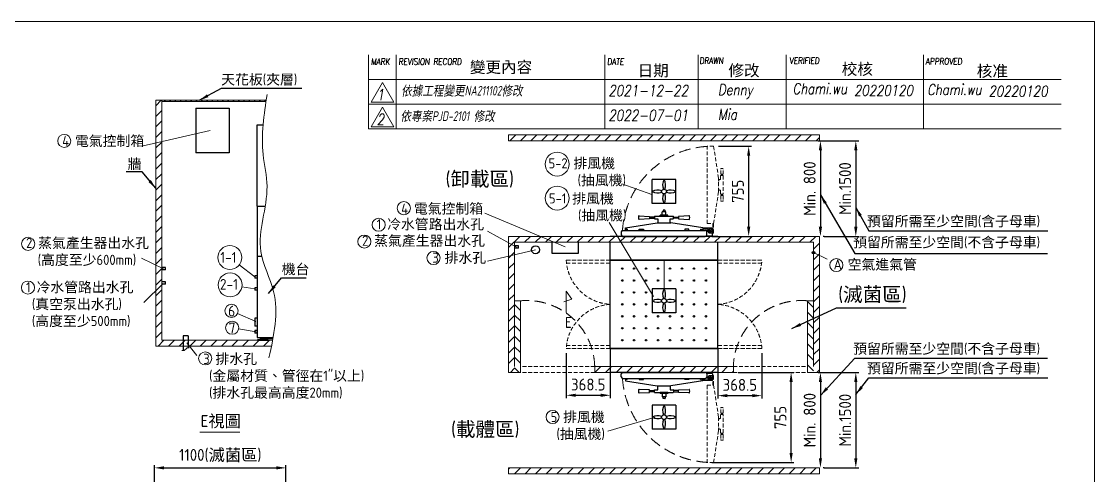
# Model space of a CAD drawing. Header units: millimetres. Extents: x -179594 to 13478, y -20517 to 22627.
# Drawn here: x 4500 to 13478, y 5671 to 9476 of the extents above; entities that cross this region are included whole.
import ezdxf

# ---------------------------------------------------------------- set-up
doc = ezdxf.new("R2010")
doc.units = ezdxf.units.MM
doc.header["$MEASUREMENT"] = 0
doc.linetypes.add('CENTER2', pattern=[28.575, 19.05, -3.175, 3.175, -3.175])
doc.linetypes.add('HIDDEN', pattern=[9.525, 6.35, -3.175])
doc.layers.get('0').update_dxf_attribs({"lineweight": 25})
for name, color, linetype, lineweight in [('D', 3, 'Continuous', 13), ('F', 7, 'Continuous', 15), ('H', 2, 'HIDDEN', 15), ('S', 4, 'Continuous', 15), ('T', 4, 'Continuous', 15)]:
    doc.layers.add(name, color=color, linetype=linetype, lineweight=lineweight)
doc.styles.get("Standard").update_dxf_attribs({"font": 'KAIU.TTF'})
doc.styles.add('STU25', font='isocp2.shx')
doc.styles.add('Text', font='romans.shx', dxfattribs={"width": 0.8, "oblique": 10})
doc.dimstyles.new('STU25', dxfattribs={"dimscale": 40, "dimtxt": 2.5, "dimasz": 2, "dimexe": 0.6, "dimexo": 1, "dimgap": 1, "dimtad": 1, "dimdsep": 46, "dimtxsty": 'STU25', "dimcen": 2, "dimazin": 2, "dimtfac": 1, "dimtmove": 0, "dimatfit": 3, "dimfxl": 0, "dimtolj": 1, "dimtzin": 0, "dimarcsym": 0})
doc.dimstyles.new('STU25$7', dxfattribs={"dimscale": 40, "dimtxt": 2.5, "dimasz": 2, "dimexe": 1.25, "dimexo": 0.625, "dimgap": 1, "dimtad": 0, "dimdec": 4, "dimdsep": 46, "dimtxsty": 'STU25', "dimcen": 2.5, "dimazin": 2, "dimtfac": 1, "dimtdec": 4, "dimtmove": 0, "dimatfit": 3, "dimfxl": 0, "dimtolj": 1, "dimtzin": 0, "dimarcsym": 0})
pattern_1 = [(45, (-166.99, -16982.856), (-44.19417, 44.19417), [])]
pattern_2 = [(135, (-166.99, -16982.856), (-44.19417, -44.19417), [])]

# ---------------------------------------------------------------- blocks, each defined once
blk = doc.blocks.new('*D11')
at = {"layer": 'D', "color": 0, "lineweight": -2}
for p, q in [((11166, 6535.6), (11504.5, 6535.6)), ((11480.5, 6455.6), (11480.5, 5815.6)), ((11216, 5735.6), (11504.5, 5735.6))]:
    blk.add_line(p, q, dxfattribs=at)
at = {"layer": 'D', "color": 0}
for points in [[(11493.9, 6455.6), (11467.2, 6455.6), (11480.5, 6535.6)], [(11467.2, 5815.6), (11493.9, 5815.6), (11480.5, 5735.6)]]:
    blk.add_solid(points, dxfattribs=at)
at = {"layer": 'Defpoints', "color": 0}
for p in [(11126, 6535.6), (11176, 5735.6), (11480.5, 5735.6)]:
    blk.add_point(p, dxfattribs=at)
at = {"layer": 'D', "color": 0, "insert": (11390.5, 6135.6), "char_height": 100, "attachment_point": 5, "rotation": 90, "style": 'STU25'}
blk.add_mtext('\\A1;{\\Fisocp2.shx;Min.1500}', dxfattribs=at)
blk = doc.blocks.new('*D14')
at = {"layer": 'D', "color": 0, "lineweight": -2}
for p, q in [((11166, 6535.6), (11208.4, 6535.6)), ((11184.4, 6455.6), (11184.4, 5815.6)), ((11216, 5735.6), (11208.4, 5735.6))]:
    blk.add_line(p, q, dxfattribs=at)
at = {"layer": 'D', "color": 0}
for points in [[(11197.8, 6455.6), (11171.1, 6455.6), (11184.4, 6535.6)], [(11171.1, 5815.6), (11197.8, 5815.6), (11184.4, 5735.6)]]:
    blk.add_solid(points, dxfattribs=at)
at = {"layer": 'Defpoints', "color": 0}
for p in [(11126, 6535.6), (11176, 5735.6), (11184.4, 5735.6)]:
    blk.add_point(p, dxfattribs=at)
at = {"layer": 'D', "color": 0, "insert": (11094.4, 6135.6), "char_height": 100, "attachment_point": 5, "rotation": 90, "style": 'STU25'}
blk.add_mtext('\\A1;{\\Fisocp2.shx;Min. 800}', dxfattribs=at)
blk = doc.blocks.new('*D16')
at = {"layer": 'D', "color": 0, "lineweight": -2}
for p, q in [((5612.8, 5432), (5612.8, 5759.9)), ((6712.8, 5436.8), (6712.8, 5759.9)), ((5692.8, 5735.9), (6632.8, 5735.9))]:
    blk.add_line(p, q, dxfattribs=at)
at = {"layer": 'D', "color": 0}
for points in [[(5692.8, 5749.2), (5692.8, 5722.6), (5612.8, 5735.9)], [(6632.8, 5722.6), (6632.8, 5749.2), (6712.8, 5735.9)]]:
    blk.add_solid(points, dxfattribs=at)
at = {"layer": 'Defpoints', "color": 0}
for p in [(6712.8, 5735.9), (5612.8, 5392), (6712.8, 5396.8)]:
    blk.add_point(p, dxfattribs=at)
at = {"layer": 'D', "color": 0, "insert": (6162.8, 5838.9), "char_height": 100, "attachment_point": 5, "style": 'STU25'}
blk.add_mtext('\\A1;1100({\\f標楷體|b0|i0|c136|p65;滅菌區})', dxfattribs=at)
blk = doc.blocks.new('*D23')
at = {"layer": 'D', "color": 0, "lineweight": -2}
for p, q in [((10496, 6535.6), (10963.3, 6535.6)), ((10939.3, 5860.9), (10939.3, 6455.6)), ((10276.8, 5780.9), (10963.3, 5780.9))]:
    blk.add_line(p, q, dxfattribs=at)
at = {"layer": 'D', "color": 0}
for points in [[(10952.6, 6455.6), (10925.9, 6455.6), (10939.3, 6535.6)], [(10925.9, 5860.9), (10952.6, 5860.9), (10939.3, 5780.9)]]:
    blk.add_solid(points, dxfattribs=at)
at = {"layer": 'Defpoints', "color": 0}
for p in [(10456, 6535.6), (10939.3, 6535.6), (10236.8, 5780.9)]:
    blk.add_point(p, dxfattribs=at)
at = {"layer": 'D', "color": 0, "insert": (10849.3, 6158.2), "char_height": 100, "attachment_point": 5, "rotation": 90, "style": 'STU25'}
blk.add_mtext('\\A1;755', dxfattribs=at)
blk = doc.blocks.new('*D24')
at = {"layer": 'D', "color": 0, "lineweight": -2}
for p, q in [((11166, 8475.6), (11504.5, 8475.6)), ((11480.5, 8395.6), (11480.5, 7755.6)), ((11216, 7675.6), (11504.5, 7675.6))]:
    blk.add_line(p, q, dxfattribs=at)
at = {"layer": 'D', "color": 0}
for points in [[(11493.9, 8395.6), (11467.2, 8395.6), (11480.5, 8475.6)], [(11467.2, 7755.6), (11493.9, 7755.6), (11480.5, 7675.6)]]:
    blk.add_solid(points, dxfattribs=at)
at = {"layer": 'Defpoints', "color": 0}
for p in [(11126, 8475.6), (11176, 7675.6), (11480.5, 7675.6)]:
    blk.add_point(p, dxfattribs=at)
at = {"layer": 'D', "color": 0, "insert": (11390.5, 8075.6), "char_height": 100, "attachment_point": 5, "rotation": 90, "style": 'STU25'}
blk.add_mtext('\\A1;{\\Fisocp2.shx;Min.1500}', dxfattribs=at)
blk = doc.blocks.new('*D25')
at = {"layer": 'D', "color": 0, "lineweight": -2}
for p, q in [((11166, 8475.6), (11208.4, 8475.6)), ((11184.4, 8395.6), (11184.4, 7755.6)), ((11216, 7675.6), (11208.4, 7675.6))]:
    blk.add_line(p, q, dxfattribs=at)
at = {"layer": 'D', "color": 0}
for points in [[(11197.8, 8395.6), (11171.1, 8395.6), (11184.4, 8475.6)], [(11171.1, 7755.6), (11197.8, 7755.6), (11184.4, 7675.6)]]:
    blk.add_solid(points, dxfattribs=at)
at = {"layer": 'Defpoints', "color": 0}
for p in [(11126, 8475.6), (11176, 7675.6), (11184.4, 7675.6)]:
    blk.add_point(p, dxfattribs=at)
at = {"layer": 'D', "color": 0, "insert": (11094.4, 8075.6), "char_height": 100, "attachment_point": 5, "rotation": 90, "style": 'STU25'}
blk.add_mtext('\\A1;{\\Fisocp2.shx;Min. 800}', dxfattribs=at)
blk = doc.blocks.new('*D26')
at = {"layer": 'D', "color": 0, "lineweight": -2}
for p, q in [((10331, 8430.3), (10608.2, 8430.3)), ((10584.2, 7755.6), (10584.2, 8350.3)), ((10276.8, 7675.6), (10608.2, 7675.6))]:
    blk.add_line(p, q, dxfattribs=at)
at = {"layer": 'D', "color": 0}
for points in [[(10597.5, 8350.3), (10570.8, 8350.3), (10584.2, 8430.3)], [(10570.8, 7755.6), (10597.5, 7755.6), (10584.2, 7675.6)]]:
    blk.add_solid(points, dxfattribs=at)
at = {"layer": 'Defpoints', "color": 0}
for p in [(10291, 8430.3), (10584.2, 8430.3), (10236.8, 7675.6)]:
    blk.add_point(p, dxfattribs=at)
at = {"layer": 'D', "color": 0, "insert": (10494.2, 8052.9), "char_height": 100, "attachment_point": 5, "rotation": 90, "style": 'STU25'}
blk.add_mtext('\\A1;755', dxfattribs=at)
blk = doc.blocks.new('*D31')
at = {"layer": 'D', "color": 0, "lineweight": -2}
for p, q in [((9057.5, 6695.6), (9057.5, 6320)), ((9426, 6695.6), (9426, 6320)), ((9137.5, 6344), (9346, 6344))]:
    blk.add_line(p, q, dxfattribs=at)
at = {"layer": 'D', "color": 0}
for points in [[(9137.5, 6357.3), (9137.5, 6330.6), (9057.5, 6344)], [(9346, 6330.6), (9346, 6357.3), (9426, 6344)]]:
    blk.add_solid(points, dxfattribs=at)
at = {"layer": 'Defpoints', "color": 0}
for p in [(9057.5, 6735.6), (9426, 6735.6), (9426, 6344)]:
    blk.add_point(p, dxfattribs=at)
at = {"layer": 'D', "color": 0, "insert": (9241.7, 6434), "char_height": 100, "attachment_point": 5, "style": 'STU25'}
blk.add_mtext('\\A1;368.5', dxfattribs=at)
blk = doc.blocks.new('*D32')
at = {"layer": 'D', "color": 0, "lineweight": -2}
for p, q in [((10326, 6695.6), (10326, 6317.1)), ((10694.5, 6695.6), (10694.5, 6317.1)), ((10406, 6341.1), (10614.5, 6341.1))]:
    blk.add_line(p, q, dxfattribs=at)
at = {"layer": 'D', "color": 0}
for points in [[(10406, 6354.4), (10406, 6327.7), (10326, 6341.1)], [(10614.5, 6327.7), (10614.5, 6354.4), (10694.5, 6341.1)]]:
    blk.add_solid(points, dxfattribs=at)
at = {"layer": 'Defpoints', "color": 0}
for p in [(10326, 6735.6), (10694.5, 6735.6), (10694.5, 6341.1)]:
    blk.add_point(p, dxfattribs=at)
at = {"layer": 'D', "color": 0, "insert": (10510.2, 6431.1), "char_height": 100, "attachment_point": 5, "style": 'STU25'}
blk.add_mtext('\\A1;368.5', dxfattribs=at)

msp = doc.modelspace()

# ---------------------------------------------------------------- hatches: boundary and pattern name
msp.add_hatch(color=256).paths.add_polyline_path([(11115.202, 7538.845, 1), (11136.724, 7538.845, 1)])
at = {"layer": 'H', "ltscale": 5}
h = msp.add_hatch(dxfattribs=at)
h.set_pattern_fill('ANSI31', color=256, scale=500, style=0)
h.set_pattern_definition([(45, (223680.246, 22914.53), (-44.194174, 44.194174), [])])
h.paths.add_polyline_path([(5673.102, 6805.367), (5673.102, 8805.367), (5673.102, 8815.367), (5623.102, 8815.367), (5623.102, 6755.367), (6591.379, 6755.367), (6601.331, 6805.367)])
at = {"layer": 'H'}
h = msp.add_hatch(dxfattribs=at)
h.set_pattern_fill('ANSI31', color=256, scale=250, angle=90, style=0)
h.set_pattern_definition([(135, (228934.903, 19184.833), (-22.097087, -22.097087), [])])
edge = h.paths.add_edge_path()
edge.add_spline(control_points=[(6545.492, 8805.367), (6546.003, 8808.7), (6546.516, 8812.033), (6547.032, 8815.367)], knot_values=[84.74449418, 84.74449418, 84.74449418, 84.74449418, 94.74380875, 94.74380875, 94.74380875, 94.74380875], degree=3, periodic=0)
edge.add_line((6547.032, 8815.367), (5673.102, 8815.367))
edge.add_line((5673.102, 8815.367), (5673.102, 8805.367))
edge.add_line((5673.102, 8805.367), (6545.492, 8805.367))
at = {"layer": 'H', "ltscale": 5}
h = msp.add_hatch(dxfattribs=at)
h.set_pattern_fill('ANSI31', color=256, scale=500, style=0)
h.set_pattern_definition(pattern_1)
h.paths.add_polyline_path([(8575.963, 8525.562), (8575.963, 8475.562), (11175.963, 8475.562), (11175.963, 8525.562)])
h = msp.add_hatch(dxfattribs=at)
h.set_pattern_fill('ANSI31', color=256, scale=500, style=0)
h.set_pattern_definition(pattern_1)
h.paths.add_polyline_path([(8625.963, 6535.562), (8575.963, 6535.562), (8575.963, 7675.562), (11175.963, 7675.562), (11175.963, 6535.562), (11125.963, 6535.562), (11125.963, 6585.562), (11125.963, 7625.562), (8625.963, 7625.562), (8625.963, 7135.562), (8625.963, 6585.562)])
h = msp.add_hatch(dxfattribs=at)
h.set_pattern_fill('ANSI31', color=256, scale=500, angle=90, style=0)
h.set_pattern_definition(pattern_2)
h.paths.add_polyline_path([(8625.963, 6585.562), (8625.963, 6535.562), (8675.963, 6535.562), (8675.963, 7135.562), (8625.963, 7135.562)])
h = msp.add_hatch(dxfattribs=at)
h.set_pattern_fill('ANSI31', color=256, scale=500, angle=90, style=0)
h.set_pattern_definition(pattern_2)
h.paths.add_polyline_path([(11125.963, 7136.646), (11075.963, 7136.646), (11075.963, 6535.562), (11125.963, 6535.562), (11125.963, 6585.562)])
h = msp.add_hatch(dxfattribs=at)
h.set_pattern_fill('ANSI31', color=256, scale=500, style=0)
h.set_pattern_definition(pattern_1)
h.paths.add_polyline_path([(9295.963, 6535.562), (9295.963, 6585.562), (10455.963, 6585.562), (10455.963, 6535.562)])
h = msp.add_hatch(dxfattribs=at)
h.set_pattern_fill('ANSI31', color=256, scale=500, style=0)
h.set_pattern_definition(pattern_1)
h.paths.add_polyline_path([(8575.963, 5685.562), (8575.963, 5735.562), (11175.963, 5735.562), (11175.963, 5685.562)])

# ---------------------------------------------------------------- linework, layer by layer
for p, q in [((5958.466, 8749.079), (5958.466, 8375.209)), ((6473.102, 7928.367), (6473.102, 8608.367)), ((6473.102, 8608.367), (6521.021, 8608.367)), ((9775.963, 7950.562), (9775.963, 8150.562)), ((9975.963, 8150.562), (9775.963, 8150.562)), ((9975.963, 7950.562), (9975.963, 8150.562)), ((6473.102, 7928.367), (6473.102, 7508.367)), ((6473.102, 7928.367), (6538.819, 7928.367)), ((9975.963, 7950.562), (9775.963, 7950.562)), ((9797.213, 7842.562), (9798.713, 7844.062)), ((9797.213, 7842.562), (9797.213, 7822.562)), ((9797.213, 7822.562), (9798.713, 7821.062)), ((9798.713, 7844.062), (9953.213, 7844.062)), ((9798.713, 7821.062), (9824.463, 7821.062)), ((9824.463, 7821.062), (9824.463, 7787.562)), ((9844.213, 7844.062), (9844.213, 7852.062)), ((9907.713, 7852.062), (9844.213, 7852.062)), ((9907.713, 7844.062), (9844.213, 7844.062)), ((9860.963, 7852.062), (9860.963, 7880.562)), ((9890.963, 7880.562), (9860.963, 7880.562)), ((9869.463, 7894.562), (9867.463, 7892.562)), ((9867.463, 7892.562), (9867.463, 7880.562)), ((9882.463, 7894.562), (9869.463, 7894.562)), ((9882.463, 7894.562), (9884.463, 7892.562)), ((9884.463, 7880.562), (9884.463, 7892.562)), ((9890.963, 7852.062), (9890.963, 7880.562)), ((9907.713, 7843.962), (9907.713, 7852.062)), ((9927.463, 7787.562), (9927.463, 7821.062)), ((9927.463, 7821.062), (9953.213, 7821.062)), ((9954.713, 7842.562), (9953.213, 7844.062)), ((9954.713, 7822.562), (9953.213, 7821.062)), ((9954.713, 7822.562), (9954.713, 7842.562)), ((9530.463, 7725.562), (10221.463, 7725.562)), ((9552.263, 7746.762), (9818.463, 7787.562)), ((9552.263, 7725.562), (9552.263, 7746.762)), ((9559.282, 7734.562), (9559.282, 7725.562)), ((9568.552, 7734.562), (9559.282, 7734.562)), ((9568.552, 7734.562), (9568.552, 7725.562)), ((9818.463, 7787.562), (9933.463, 7787.562)), ((10199.663, 7746.762), (9933.463, 7787.562)), ((10180.373, 7734.562), (10180.373, 7725.562)), ((10180.373, 7734.562), (10189.644, 7734.562)), ((10189.644, 7734.562), (10189.644, 7725.562)), ((10199.663, 7746.762), (10199.663, 7725.562)), ((10281.463, 7744.562), (10199.663, 7744.562)), ((10199.663, 7738.562), (10246.463, 7738.562)), ((10246.463, 7714.562), (10246.463, 7744.562)), ((10265.963, 7734.562), (10262.463, 7734.562)), ((10265.463, 7734.562), (10262.463, 7734.562)), ((10281.463, 7744.562), (10281.463, 7714.562)), ((10325.963, 7675.562), (9425.963, 7675.562)), ((9518.463, 7713.562), (9518.463, 7687.562)), ((9530.463, 7675.562), (10221.463, 7675.562)), ((10244.133, 7720.562), (10230.71, 7720.562)), ((10230.71, 7680.562), (10275.463, 7680.562)), ((10233.463, 7720.562), (10243.701, 7720.562)), ((10233.463, 7687.562), (10233.463, 7713.562)), ((10233.463, 7680.562), (10275.463, 7680.562)), ((10271.463, 7704.562), (10256.463, 7704.562)), ((10281.463, 7686.562), (10281.463, 7718.562)), ((9425.963, 7475.562), (9425.963, 7625.562)), ((10325.963, 7475.562), (10325.963, 7625.562)), ((6473.102, 7508.367), (6473.102, 6828.367)), ((6473.102, 7508.367), (6510.055, 7508.367)), ((6473.102, 7508.367), (6510.055, 7508.367)), ((9425.963, 7475.562), (10325.963, 7475.562)), ((9425.963, 6735.562), (9425.963, 7475.562)), ((10325.963, 7475.562), (9425.963, 7475.562)), ((10325.963, 6735.562), (10325.963, 7475.562)), ((6453.102, 7345.367), (6453.102, 7325.367)), ((6473.102, 7345.367), (6453.102, 7345.367)), ((6473.102, 7325.367), (6453.102, 7325.367)), ((6473.102, 7245.367), (6453.102, 7245.367)), ((6453.102, 7245.367), (6453.102, 7225.367)), ((6473.102, 7225.367), (6453.102, 7225.367)), ((9775.963, 7235.562), (9775.963, 7035.562)), ((9975.963, 7235.562), (9775.963, 7235.562)), ((9975.963, 7235.562), (9975.963, 7035.562)), ((9975.963, 7035.562), (9775.963, 7035.562)), ((6453.102, 6988.867), (6453.102, 6921.867)), ((6473.102, 6988.867), (6453.102, 6988.867)), ((6473.102, 6921.867), (6453.102, 6921.867)), ((6473.102, 6885.367), (6453.102, 6885.367)), ((6453.102, 6885.367), (6453.102, 6865.367)), ((6473.102, 6865.367), (6453.102, 6865.367)), ((6473.102, 6828.367), (6605.582, 6828.367)), ((6498.102, 6818.367), (6498.102, 6828.367)), ((6538.102, 6818.367), (6538.102, 6828.367)), ((6498.102, 6818.367), (6603.763, 6818.367)), ((10325.963, 6735.562), (9425.963, 6735.562)), ((9425.963, 6735.562), (9425.963, 6585.562)), ((9425.963, 6735.562), (10325.963, 6735.562)), ((10325.963, 6735.562), (10325.963, 6585.562)), ((10325.963, 6535.562), (9425.963, 6535.562)), ((9518.463, 6497.562), (9518.463, 6523.562)), ((9530.463, 6535.562), (10221.463, 6535.562)), ((9530.463, 6485.562), (10221.463, 6485.562)), ((9552.263, 6485.562), (9552.263, 6464.362)), ((9559.282, 6476.562), (9559.282, 6485.562)), ((9568.552, 6476.562), (9559.282, 6476.562)), ((9568.552, 6476.562), (9568.552, 6485.562)), ((10180.373, 6476.562), (10180.373, 6485.562)), ((10180.373, 6476.562), (10189.644, 6476.562)), ((10189.644, 6476.562), (10189.644, 6485.562)), ((10199.663, 6464.362), (10199.663, 6485.562)), ((10199.663, 6472.562), (10246.463, 6472.562)), ((10281.463, 6466.562), (10199.663, 6466.562)), ((10230.71, 6530.562), (10275.463, 6530.562)), ((10244.133, 6490.562), (10230.71, 6490.562)), ((10233.463, 6530.562), (10275.463, 6530.562)), ((10233.463, 6523.562), (10233.463, 6497.562)), ((10233.463, 6490.562), (10243.701, 6490.562)), ((10246.463, 6496.562), (10246.463, 6466.562)), ((10271.463, 6506.562), (10256.463, 6506.562)), ((10265.963, 6476.562), (10262.463, 6476.562)), ((10265.463, 6476.562), (10262.463, 6476.562)), ((10281.463, 6524.562), (10281.463, 6492.562)), ((10281.463, 6466.562), (10281.463, 6496.562)), ((9552.263, 6464.362), (9818.463, 6423.562)), ((9797.213, 6388.562), (9798.713, 6390.062)), ((9797.213, 6368.562), (9797.213, 6388.562)), ((9798.713, 6390.062), (9824.463, 6390.062)), ((9818.463, 6423.562), (9933.463, 6423.562)), ((9824.463, 6390.062), (9824.463, 6423.562)), ((9927.463, 6423.562), (9927.463, 6390.062)), ((9927.463, 6390.062), (9953.213, 6390.062)), ((10199.663, 6464.362), (9933.463, 6423.562)), ((9954.713, 6388.562), (9953.213, 6390.062)), ((9954.713, 6388.562), (9954.713, 6368.562)), ((9797.213, 6368.562), (9798.713, 6367.062)), ((9798.713, 6367.062), (9953.213, 6367.062)), ((9844.213, 6367.062), (9844.213, 6359.062)), ((9907.713, 6367.062), (9844.213, 6367.062)), ((9907.713, 6359.062), (9844.213, 6359.062)), ((9860.963, 6359.062), (9860.963, 6330.562)), ((9890.963, 6330.562), (9860.963, 6330.562)), ((9867.463, 6318.562), (9867.463, 6330.562)), ((9869.463, 6316.562), (9867.463, 6318.562)), ((9882.463, 6316.562), (9869.463, 6316.562)), ((9882.463, 6316.562), (9884.463, 6318.562)), ((9884.463, 6330.562), (9884.463, 6318.562)), ((9890.963, 6359.062), (9890.963, 6330.562)), ((9907.713, 6367.162), (9907.713, 6359.062)), ((9954.713, 6368.562), (9953.213, 6367.062)), ((9775.963, 6260.562), (9775.963, 6060.562)), ((9975.963, 6260.562), (9775.963, 6260.562)), ((9975.963, 6260.562), (9975.963, 6060.562)), ((9975.963, 6060.562), (9775.963, 6060.562))]:
    msp.add_line(p, q)
at = {"linetype": 'Continuous'}
for p, q in [((9666.975, 7847.562), (9753.975, 7843.062)), ((9753.975, 7822.062), (9666.975, 7817.562)), ((9753.975, 7843.062), (9753.975, 7822.062)), ((9797.213, 7837.312), (9753.975, 7837.312)), ((9753.975, 7827.812), (9797.213, 7827.812)), ((9954.713, 7837.312), (9997.95, 7837.312)), ((9997.95, 7827.812), (9954.713, 7827.812)), ((10084.95, 7847.562), (9997.95, 7843.062)), ((9997.95, 7843.062), (9997.95, 7822.062)), ((9997.95, 7822.062), (10084.95, 7817.562)), ((8658.338, 7595.277), (8625.963, 7595.277)), ((8658.338, 7575.277), (8625.963, 7575.277)), ((8658.338, 7575.277), (8658.338, 7595.277)), ((5705.477, 7415.367), (5673.102, 7415.367)), ((5705.477, 7395.367), (5673.102, 7395.367)), ((5705.477, 7395.367), (5705.477, 7415.367)), ((5705.477, 7295.367), (5673.102, 7295.367)), ((5705.477, 7275.367), (5673.102, 7275.367)), ((5705.477, 7275.367), (5705.477, 7295.367)), ((5893.102, 6842.484), (5853.102, 6842.484)), ((5853.102, 6842.484), (5853.102, 6719.227)), ((5893.102, 6842.484), (5893.102, 6741.06)), ((6562.602, 6808.367), (6473.602, 6808.367)), ((6473.602, 6808.367), (6473.602, 6805.367)), ((6473.602, 6805.367), (6562.602, 6805.367)), ((6531.381, 6818.367), (6504.823, 6818.367)), ((6504.823, 6818.367), (6504.823, 6808.367)), ((6511.462, 6818.367), (6511.462, 6808.367)), ((6524.742, 6818.367), (6524.742, 6808.367)), ((6531.381, 6808.367), (6531.381, 6818.367)), ((6562.602, 6805.367), (6562.602, 6808.367)), ((9753.975, 6389.062), (9666.975, 6393.562)), ((9753.975, 6368.062), (9753.975, 6389.062)), ((9753.975, 6383.312), (9797.213, 6383.312)), ((9997.95, 6383.312), (9954.713, 6383.312)), ((9997.95, 6389.062), (10084.95, 6393.562)), ((9997.95, 6368.062), (9997.95, 6389.062)), ((9666.975, 6363.562), (9753.975, 6368.062)), ((9797.213, 6373.812), (9753.975, 6373.812)), ((9954.713, 6373.812), (9997.95, 6373.812)), ((10084.95, 6363.562), (9997.95, 6368.062))]:
    msp.add_line(p, q, dxfattribs=at)
at = {"linetype": 'CENTER2'}
for p, q in [((6504.823, 6811.647), (6501.542, 6808.367)), ((6531.381, 6811.647), (6534.662, 6808.367))]:
    msp.add_line(p, q, dxfattribs=at)
at = {"linetype": 'Continuous'}
for points in [[(5958.466, 8749.079), (6238.673, 8749.079), (6238.673, 8375.209), (5958.466, 8375.209)], [(8936.406, 7625.562), (8936.406, 7535.964), (9161.114, 7535.964), (9161.114, 7625.562)]]:
    msp.add_lwpolyline(points, dxfattribs=at)
for points in [[(9668.197, 7725.562), (9668.197, 7734.562), (9703.197, 7734.562), (9703.197, 7725.562)], [(10083.729, 7725.562), (10083.729, 7734.562), (10048.729, 7734.562), (10048.729, 7725.562)], [(9668.197, 6485.562), (9668.197, 6476.562), (9703.197, 6476.562), (9703.197, 6485.562)], [(10083.729, 6485.562), (10083.729, 6476.562), (10048.729, 6476.562), (10048.729, 6485.562)]]:
    msp.add_lwpolyline(points)
for centre, radius in [((9875.963, 8050.562), 20), ((9875.963, 8050.562), 20), ((9875.963, 8050.562), 20), ((9875.963, 8050.562), 20), ((10263.963, 7718.562), 6.45), ((10263.963, 7718.562), 6.4), ((8800.963, 7562.74), 33.5), ((11125.963, 7538.845), 10.761), ((9525.963, 7405.562), 6), ((9625.963, 7405.562), 6), ((9725.963, 7405.562), 6), ((9825.963, 7405.562), 6), ((9925.963, 7405.562), 6), ((10025.963, 7405.562), 6), ((10125.963, 7405.562), 6), ((10225.963, 7405.562), 6), ((9525.963, 7305.562), 6), ((9625.963, 7305.562), 6), ((9725.963, 7305.562), 6), ((9825.963, 7305.562), 6), ((9925.963, 7305.562), 6), ((10025.963, 7305.562), 6), ((10125.963, 7305.562), 6), ((10225.963, 7305.562), 6), ((9525.963, 7205.562), 6), ((9625.963, 7205.562), 6), ((9725.963, 7205.562), 6), ((10025.963, 7205.562), 6), ((10125.963, 7205.562), 6), ((10225.963, 7205.562), 6), ((9525.963, 7105.562), 6), ((9625.963, 7105.562), 6), ((9725.963, 7105.562), 6), ((9875.963, 7135.562), 20), ((9875.963, 7135.562), 20), ((9875.963, 7135.562), 20), ((9875.963, 7135.562), 20), ((10025.963, 7105.562), 6), ((10125.963, 7105.562), 6), ((10225.963, 7105.562), 6), ((9525.963, 7005.562), 6), ((9625.963, 7005.562), 6), ((9725.963, 7005.562), 6), ((9825.963, 7005.562), 6), ((9925.963, 7005.562), 6), ((10025.963, 7005.562), 6), ((10125.963, 7005.562), 6), ((10225.963, 7005.562), 6), ((9525.963, 6905.562), 6), ((9625.963, 6905.562), 6), ((9725.963, 6905.562), 6), ((9825.963, 6905.562), 6), ((9925.963, 6905.562), 6), ((10025.963, 6905.562), 6), ((10125.963, 6905.562), 6), ((10225.963, 6905.562), 6), ((9525.963, 6805.562), 6), ((9625.963, 6805.562), 6), ((9725.963, 6805.562), 6), ((9825.963, 6805.562), 6), ((9925.963, 6805.562), 6), ((10025.963, 6805.562), 6), ((10125.963, 6805.562), 6), ((10225.963, 6805.562), 6), ((10263.963, 6492.562), 6.45), ((10263.963, 6492.562), 6.4), ((9875.963, 6160.562), 20), ((9875.963, 6160.562), 20), ((9875.963, 6160.562), 20), ((9875.963, 6160.562), 20)]:
    msp.add_circle(centre, radius)
for centre, radius, start, end in [((9956.987, 8104.687), 93.11, 150.4818019, 201.9770324), ((9794.938, 8104.687), 93.11, 338.0229676, 29.5181981), ((9821.838, 7969.537), 93.11, 68.0229676, 119.5181981), ((9821.838, 8131.586), 93.11, 240.4818019, 291.9770324), ((9956.987, 7996.437), 93.11, 158.0229676, 209.5181981), ((9794.938, 7996.437), 93.11, 330.4818019, 21.9770324), ((9930.087, 7969.537), 93.11, 60.4818019, 111.9770324), ((9930.087, 8131.586), 93.11, 248.0229676, 299.5181981), ((9871.713, 7889.163), 5.442, 128.6476153, 141.3523847), ((9880.213, 7889.163), 5.442, 38.6476153, 51.3523847), ((9530.463, 7713.562), 12, 90, 180), ((10221.463, 7713.562), 12, 0, 90), ((10244.133, 7723.562), 3, 270, 344.7424767), ((10262.463, 7718.562), 16, 90, 164.7424767), ((10265.463, 7718.562), 16, 0, 90), ((9530.463, 7687.562), 12, 180, 270), ((10221.463, 7687.562), 12, 270, 0), ((10256.463, 7714.562), 10, 180, 270), ((10271.463, 7714.562), 10, 270, 0), ((10275.463, 7686.562), 6, 270, 0), ((9956.987, 7189.687), 93.11, 150.4818019, 201.9770324), ((9794.938, 7189.687), 93.11, 338.0229676, 29.5181981), ((9821.838, 7054.537), 93.11, 68.0229676, 119.5181981), ((9821.838, 7216.586), 93.11, 240.4818019, 291.9770324), ((9956.987, 7081.437), 93.11, 158.0229676, 209.5181981), ((9794.938, 7081.437), 93.11, 330.4818019, 21.9770324), ((9930.087, 7054.537), 93.11, 60.4818019, 111.9770324), ((9930.087, 7216.586), 93.11, 248.0229676, 299.5181981), ((9530.463, 6523.562), 12, 90, 180), ((9530.463, 6497.562), 12, 180, 270), ((10221.463, 6523.562), 12, 0, 90), ((10221.463, 6497.562), 12, 270, 0), ((10244.133, 6487.562), 3, 15.2575233, 90), ((10256.463, 6496.562), 10, 90, 180), ((10262.463, 6492.562), 16, 195.2575233, 270), ((10265.463, 6492.562), 16, 270, 0), ((10271.463, 6496.562), 10, 0, 90), ((10275.463, 6524.562), 6, 0, 90), ((9871.713, 6321.96), 5.442, 218.6476153, 231.3523847), ((9880.213, 6321.96), 5.442, 308.6476153, 321.3523847), ((9956.987, 6214.687), 93.11, 150.4818019, 201.9770324), ((9794.938, 6214.687), 93.11, 338.0229676, 29.5181981), ((9821.838, 6079.537), 93.11, 68.0229676, 119.5181981), ((9821.838, 6241.586), 93.11, 240.4818019, 291.9770324), ((9956.987, 6106.437), 93.11, 158.0229676, 209.5181981), ((9794.938, 6106.437), 93.11, 330.4818019, 21.9770324), ((9930.087, 6079.537), 93.11, 60.4818019, 111.9770324), ((9930.087, 6241.586), 93.11, 248.0229676, 299.5181981)]:
    msp.add_arc(centre, radius, start, end)
for centre, radius, start, end in [((9716.748, 7832.562), 55.773, 168.6471146, 191.3528854), ((9666.975, 7842.555), 5.007, 84.0781277, 168.6471146), ((9666.975, 7822.569), 5.007, 191.3528854, 270), ((10084.95, 7842.555), 5.007, 11.3528854, 95.9218723), ((10084.95, 7822.569), 5.007, 270, 348.6471146), ((10035.178, 7832.562), 55.773, 348.6471146, 11.3528854), ((9716.748, 6378.562), 55.773, 168.6471146, 191.3528854), ((9666.975, 6388.555), 5.007, 90, 168.6471146), ((10084.95, 6388.555), 5.007, 11.3528854, 90), ((10035.178, 6378.562), 55.773, 348.6471146, 11.3528854), ((9666.975, 6368.569), 5.007, 191.3528854, 275.9218723), ((10084.95, 6368.569), 5.007, 264.0781277, 348.6471146)]:
    msp.add_arc(centre, radius, start, end, dxfattribs=at)
at = {"layer": 'D'}
for p, q in [((6079.223, 8561.1), (5507.037, 8429.935)), ((9523.571, 8114.077), (9775.097, 8026.227)), ((8375.311, 7869.828), (9047.845, 7587.807)), ((9788.09, 7171.609), (9415.753, 7790.579)), ((8640.663, 7584.88), (8398.133, 7718.124)), ((5504.368, 7492.306), (5687.641, 7403.635)), ((9875.963, 7235.562), (9875.963, 7475.562)), ((11125.963, 7538.845), (11239.671, 7484.735)), ((6322.487, 7436.958), (6453.102, 7335.367)), ((5684.908, 7280.303), (5524.186, 7120.148)), ((6343.531, 7251.625), (6453.102, 7235.367)), ((9055.95, 7217.599), (9103.378, 7150.079)), ((9055.95, 7037.599), (9055.95, 7217.599)), ((9038.654, 7127.599), (9103.378, 7150.079)), ((6307.54, 7028.724), (6461.093, 6960.764)), ((6316.299, 6900.517), (6463.492, 6875.234)), ((5882.477, 6782.893), (5967.756, 6676.591)), ((9802.573, 6159.705), (9405.1, 6044.382)), ((5990.647, 6035.454), (6325.738, 6035.454))]:
    msp.add_line(p, q, dxfattribs=at)
at = {"layer": 'D', "linetype": 'Continuous'}
msp.add_line((8800.963, 7562.74), (8398.133, 7468.33), dxfattribs=at)
at = {"layer": 'D', "color": 2, "linetype": 'HIDDEN', "ltscale": 5}
for p, q in [((9425.963, 7475.562), (9057.463, 7475.562)), ((9057.463, 7475.562), (9425.963, 7475.562)), ((10325.963, 7475.562), (10694.463, 7475.562)), ((10694.463, 7475.562), (10325.963, 7475.562)), ((9058.38, 7450.562), (9425.963, 7450.562)), ((10693.545, 7450.562), (10325.963, 7450.562)), ((9425.963, 6735.562), (9057.463, 6735.562)), ((9057.463, 6735.562), (9425.963, 6735.562)), ((9058.38, 6760.562), (9425.963, 6760.562)), ((10693.545, 6760.562), (10325.963, 6760.562)), ((10325.963, 6735.562), (10694.463, 6735.562)), ((10694.463, 6735.562), (10325.963, 6735.562))]:
    msp.add_line(p, q, dxfattribs=at)
at = {"layer": 'D'}
for centre, radius in [((4857.671, 8475.112), 55), ((8981.68, 8280.812), 100), ((8982.508, 7995.973), 100), ((7698.643, 7911.349), 55), ((7488.333, 7772.822), 55), ((4555.134, 7613.025), 55), ((7368.461, 7631.405), 55), ((6243.553, 7498.353), 100), ((7946.701, 7494.209), 55), ((11317.601, 7434.711), 55), ((6244.961, 7268.478), 100), ((4553.835, 7246.377), 55), ((6257.246, 7050.983), 55), ((6262.093, 6909.828), 55), ((6037.121, 6653.082), 55), ((8943.397, 6162.057), 55)]:
    msp.add_circle(centre, radius, dxfattribs=at)
at = {"layer": 'D', "color": 2, "linetype": 'HIDDEN', "ltscale": 5}
for centre, start, end in [((9450.151, 7498.155), 183.2928027, 266.4744456), ((10301.775, 7498.155), 273.5255544, 356.7071973), ((9450.151, 6712.969), 93.5255544, 176.7071973), ((10301.775, 6712.969), 3.2928027, 86.4744456)]:
    msp.add_arc(centre, 393.337, start, end, dxfattribs=at)
at = {"layer": 'D'}
msp.add_spline([(5842.438, 6720.367), (5860.767, 6720.367), (5887.173, 6740.236), (5902.395, 6740.236)], degree=3, dxfattribs=at)
at = {"layer": 'F'}
msp.add_line((7403.76, 9195.889), (7403.76, 8574.889), dxfattribs=at)
at = {"layer": 'F', "color": 7}
for p, q in [((7633.76, 9195.889), (7633.76, 8574.889)), ((9379.889, 8574.889), (9379.889, 9195.889)), ((10161.889, 8574.889), (10161.889, 9195.889)), ((10897.889, 8574.889), (10897.889, 9195.889)), ((12047.889, 8574.889), (12047.889, 9195.889)), ((13197.889, 8988.889), (7403.76, 8988.889)), ((7403.76, 8781.889), (13197.889, 8781.889)), ((7403.76, 8574.889), (13197.889, 8574.889))]:
    msp.add_line(p, q, dxfattribs=at)
at = {"layer": 'F', "color": 6}
msp.add_lwpolyline([(0, 9476), (0, 0), (13478, 0), (13478, 9476)], close=True, dxfattribs=at)
at = {"layer": 'F', "color": 7}
for points in [[(7520.514, 8964.955), (7424.945, 8799.426), (7616.082, 8799.426)], [(7520.514, 8757.955), (7424.945, 8592.426), (7616.082, 8592.426)]]:
    msp.add_lwpolyline(points, close=True, dxfattribs=at)
at = {"layer": 'H', "ltscale": 5}
for p, q in [((10291.033, 8430.267), (10236.833, 8430.257)), ((10236.951, 7782.857), (10236.833, 8430.257)), ((10291.033, 8430.267), (10331.881, 8164.074)), ((10350.424, 8185.328), (10348.925, 8183.827)), ((10348.925, 8183.827), (10348.931, 8151.577)), ((10349.923, 8196.093), (10349.915, 8238.3)), ((10370.923, 8196.097), (10349.923, 8196.093)), ((10370.424, 8185.331), (10350.424, 8185.328)), ((10365.914, 8243.303), (10354.914, 8243.301)), ((10355.674, 8185.329), (10355.673, 8196.094)), ((10365.174, 8185.33), (10365.173, 8196.096)), ((10370.424, 8185.331), (10371.925, 8183.832)), ((10370.923, 8196.097), (10370.915, 8238.304)), ((10371.925, 8183.832), (10371.953, 8029.332)), ((10333.933, 8139.075), (10331.469, 8139.074)), ((10331.902, 8049.074), (10331.881, 8164.074)), ((10333.931, 8150.075), (10335.431, 8151.575)), ((10333.931, 8150.075), (10333.933, 8139.075)), ((10348.931, 8151.577), (10335.431, 8151.575)), ((10291.151, 7782.867), (10331.902, 8049.074)), ((10331.481, 8074.074), (10333.945, 8074.075)), ((10333.945, 8074.075), (10333.947, 8063.075)), ((10335.447, 8061.575), (10333.947, 8063.075)), ((10335.447, 8061.575), (10348.947, 8061.577)), ((10348.947, 8061.577), (10348.953, 8029.327)), ((10350.453, 8027.828), (10348.953, 8029.327)), ((10370.955, 8017.066), (10349.955, 8017.062)), ((10349.955, 8017.062), (10349.963, 7974.856)), ((10350.453, 8027.828), (10370.453, 8027.831)), ((10355.703, 8027.829), (10355.705, 8017.063)), ((10365.203, 8027.83), (10365.205, 8017.065)), ((10370.453, 8027.831), (10371.953, 8029.332)), ((10370.955, 8017.066), (10370.963, 7974.859)), ((10365.964, 7969.859), (10354.964, 7969.857)), ((10236.951, 7782.857), (10291.151, 7782.867)), ((10249.964, 7711.059), (10249.961, 7726.059)), ((10259.96, 7736.061), (10289.96, 7736.067)), ((10283.951, 7782.866), (10283.96, 7736.066)), ((10289.966, 7701.067), (10289.951, 7782.867)), ((10289.966, 7701.067), (10259.966, 7701.061)), ((9295.963, 6585.562), (8675.963, 6585.562)), ((10455.963, 6585.562), (11075.963, 6585.562)), ((9295.963, 6535.562), (8675.963, 6535.562)), ((10249.964, 6500.064), (10249.961, 6485.064)), ((10259.96, 6475.063), (10289.96, 6475.057)), ((10289.966, 6510.057), (10259.966, 6510.063)), ((10283.951, 6428.258), (10283.96, 6475.058)), ((10289.966, 6510.057), (10289.951, 6428.257)), ((10455.963, 6535.562), (11075.963, 6535.562)), ((10236.951, 6428.267), (10236.833, 5780.867)), ((10236.951, 6428.267), (10291.151, 6428.257)), ((10291.151, 6428.257), (10331.902, 6162.049)), ((10349.955, 6194.062), (10349.963, 6236.268)), ((10365.964, 6241.265), (10354.964, 6241.267)), ((10370.955, 6194.058), (10370.963, 6236.264)), ((10331.481, 6137.05), (10333.945, 6137.049)), ((10331.902, 6162.049), (10331.881, 6047.049)), ((10333.945, 6137.049), (10333.947, 6148.049)), ((10335.447, 6149.549), (10333.947, 6148.049)), ((10335.447, 6149.549), (10348.947, 6149.546)), ((10348.947, 6149.546), (10348.953, 6181.796)), ((10350.453, 6183.296), (10348.953, 6181.796)), ((10370.955, 6194.058), (10349.955, 6194.062)), ((10350.453, 6183.296), (10370.453, 6183.292)), ((10355.703, 6183.295), (10355.705, 6194.061)), ((10365.203, 6183.293), (10365.205, 6194.059)), ((10370.453, 6183.292), (10371.953, 6181.792)), ((10371.925, 6027.292), (10371.953, 6181.792)), ((10291.033, 5780.857), (10331.881, 6047.049)), ((10333.933, 6072.049), (10331.469, 6072.05)), ((10333.931, 6061.049), (10333.933, 6072.049)), ((10333.931, 6061.049), (10335.431, 6059.549)), ((10348.931, 6059.546), (10335.431, 6059.549)), ((10348.925, 6027.296), (10348.931, 6059.546)), ((10350.424, 6025.796), (10348.925, 6027.296)), ((10370.424, 6025.792), (10350.424, 6025.796)), ((10355.674, 6025.795), (10355.673, 6015.03)), ((10365.174, 6025.793), (10365.173, 6015.028)), ((10370.424, 6025.792), (10371.925, 6027.292)), ((10349.923, 6015.031), (10349.915, 5972.824)), ((10370.923, 6015.027), (10349.923, 6015.031)), ((10365.914, 5967.821), (10354.914, 5967.823)), ((10370.923, 6015.027), (10370.915, 5972.82)), ((10291.033, 5780.857), (10236.833, 5780.867))]:
    msp.add_line(p, q, dxfattribs=at)
for centre in [(10263.963, 7718.562), (10263.963, 6492.562)]:
    msp.add_circle(centre, 6.4, dxfattribs=at)
at = {"layer": 'H', "ltscale": 15}
for centre, radius, start, end in [((10281.463, 7675.562), 755, 93.3888839, 176.2027984), ((8727.617, 6569.302), 568.611, 1.7478929, 95.2120552), ((11025.147, 6568.391), 569.443, 84.8802404, 178.2720171), ((10281.463, 6535.562), 755, 183.7972016, 266.6111161)]:
    msp.add_arc(centre, radius, start, end, dxfattribs=at)
at = {"layer": 'H', "ltscale": 5}
for centre, radius, start, end in [((10354.915, 8238.301), 5, 90.0104879, 180.0104879), ((10365.915, 8238.303), 5, 0.0104879, 90.0104879), ((10354.963, 7974.857), 5, 180.0104879, 270.0104879), ((10365.963, 7974.859), 5, 270.0104879, 0.0104879), ((10259.961, 7726.061), 10, 90.0104879, 180.0104879), ((10259.964, 7711.061), 10, 180.0104879, 270.0104879), ((10259.961, 6485.063), 10, 179.9895121, 269.9895121), ((10259.964, 6500.063), 10, 89.9895121, 179.9895121), ((10354.963, 6236.267), 5, 89.9895121, 179.9895121), ((10365.963, 6236.265), 5, 359.9895121, 89.9895121), ((10354.915, 5972.823), 5, 179.9895121, 269.9895121), ((10365.915, 5972.821), 5, 269.9895121, 359.9895121)]:
    msp.add_arc(centre, radius, start, end, dxfattribs=at)
at = {"layer": 'S', "linetype": 'Continuous'}
for p, q in [((5623.102, 6755.367), (5623.102, 8815.367)), ((6547.032, 8815.367), (5623.102, 8815.367)), ((5673.102, 6805.367), (5673.102, 8805.367)), ((6545.492, 8805.367), (5673.102, 8805.367)), ((8575.963, 7675.562), (8575.963, 6535.562)), ((8575.963, 7675.562), (11175.963, 7675.562)), ((11175.963, 7675.562), (11175.963, 6535.562)), ((8625.963, 7625.562), (8625.963, 7135.562)), ((8625.963, 7625.562), (11125.963, 7625.562)), ((11125.963, 7625.562), (11125.963, 6585.562)), ((5623.102, 6755.367), (6591.379, 6755.367)), ((5673.102, 6805.367), (6601.331, 6805.367)), ((9295.963, 6585.562), (10455.963, 6585.562)), ((8675.963, 6535.562), (8575.963, 6535.562)), ((9295.963, 6535.562), (10455.963, 6535.562)), ((11075.963, 6535.562), (11175.963, 6535.562))]:
    msp.add_line(p, q, dxfattribs=at)
at = {"layer": 'S'}
for p, q in [((5673.102, 8815.367), (5673.102, 8805.367)), ((8575.963, 8525.562), (11175.963, 8525.562)), ((8575.963, 8475.562), (8575.963, 8525.562)), ((8575.963, 8475.562), (11175.963, 8475.562)), ((11175.963, 8475.562), (11175.963, 8525.562)), ((8625.963, 7135.562), (8625.963, 6585.562)), ((8675.963, 7135.562), (8625.963, 7135.562)), ((8675.963, 6535.562), (8675.963, 7135.562)), ((11075.963, 6535.562), (11075.963, 7136.646)), ((11075.963, 7136.646), (11125.963, 7136.646)), ((9295.963, 6535.562), (9295.963, 6585.562)), ((10455.963, 6585.562), (10455.963, 6535.562)), ((8575.963, 5735.562), (11175.963, 5735.562)), ((8575.963, 5735.562), (8575.963, 5685.562)), ((8575.963, 5685.562), (11175.963, 5685.562)), ((11175.963, 5735.562), (11175.963, 5685.562))]:
    msp.add_line(p, q, dxfattribs=at)
msp.add_spline([(6554.655, 8864.667), (6521.684, 8359.829), (6554.046, 8094.532), (6502.267, 7547.76), (6609.061, 7214.52), (6570.18, 6657.182)], degree=3, dxfattribs=at)

# ---------------------------------------------------------------- texts
at = {"layer": 'D', "style": 'STU25'}
for s, p in [('1-1', (6163.008, 7454.282)), ('2-1', (6160.079, 7228.318)), ('6', (6229.025, 7004.057)), ('7', (6233.872, 6862.902))]:
    msp.add_text(s, height=90, dxfattribs=at).set_placement(p)
at = {"layer": 'D', "color": 11, "attachment_point": 1}
for s, insert, char_height in [('{\\C3;天花板\\Fisocp2.shx;(\\f標楷體|b0|i0|c136|p65;夾層\\Fisocp2.shx;)}', (6170.426, 9032.62), 85), ('{\\C3;牆}', (5387.777, 8325.555), 85), ('{\\Fisocp2.shx;\\C3;(\\f標楷體|b0|i0|c136|p65;卸載區\\Fisocp2.shx;)}', (8048.286, 8215.985), 120), ('{\\C3;預留所需至少空間\\Fisocp2.shx;(\\f標楷體|b0|i0|c136|p65;含子母車\\Fisocp2.shx;)}', (11574.064, 7845.101), 85), ('{\\C3;預留所需至少空間\\Fisocp2.shx;(\\f標楷體|b0|i0|c136|p65;不含子母車\\Fisocp2.shx;)}', (11458.016, 7668.81), 85), ('{\\C3;機台}', (6677.425, 7443.437), 85), ('{\\Fisocp2.shx;\\C3;A \\f標楷體|b0|i0|c136|p65;空氣進氣管}', (11294.773, 7482.914), 85), ('{\\Fisocp2.shx;\\C3;(\\f標楷體|b0|i0|c136|p65;滅菌區\\Fisocp2.shx;)}', (11333.839, 7249.334), 120), ('{\\C3;預留所需至少空間\\Fisocp2.shx;(\\f標楷體|b0|i0|c136|p65;不含子母車\\Fisocp2.shx;)}', (11458.016, 6777.034), 85), ('{\\C3;預留所需至少空間\\Fisocp2.shx;(\\f標楷體|b0|i0|c136|p65;含子母車\\Fisocp2.shx;)}', (11574.064, 6612.872), 85), ('{\\Fisocp2.shx;E}視圖', (5998.849, 6178.234), 100), ('{\\Fisocp2.shx;\\C3;(\\f標楷體|b0|i0|c136|p65;載體區\\Fisocp2.shx;)}', (8094.246, 6119.752), 120)]:
    msp.add_mtext(s, dxfattribs=dict(at, insert=insert, char_height=char_height))
at = {"layer": 'D', "color": 11, "char_height": 85, "attachment_point": 1, "style": 'STU25'}
for s, insert in [('{\\C3;4 \\f標楷體|b0|i0|c136|p65;電氣控制箱}', (4840.774, 8517.755)), ('{\\C3;5-2 \\f標楷體|b0|i0|c136|p65;排風機\\P\\Fisocp2.shx;     (\\f標楷體|b0|i0|c136|p65;抽風機\\Fisocp2.shx;)}', (8909.777, 8329.954)), ('{\\C3;5-1 \\f標楷體|b0|i0|c136|p65;排風機\\P\\Fisocp2.shx;     (\\f標楷體|b0|i0|c136|p65;抽風機\\Fisocp2.shx;)}', (8913.194, 8035.77)), ('{\\C3;4 \\f標楷體|b0|i0|c136|p65;電氣控制箱}', (7676.913, 7950.709)), ('{\\C3;1 \\f標楷體|b0|i0|c136|p65;冷水管路出水孔}', (7471.482, 7819.445)), ('{\\C3;2 \\f標楷體|b0|i0|c136|p65;蒸氣產生器出水孔\\P\\Fisocp2.shx;  (\\f標楷體|b0|i0|c136|p65;高度至少\\Fisocp2.shx;600mm)}', (4538.135, 7662.912)), ('{\\C3;2 \\f標楷體|b0|i0|c136|p65;蒸氣產生器出水孔}', (7349.712, 7681.418)), ('{\\C3;3 \\f標楷體|b0|i0|c136|p65;排水孔}', (7937.228, 7539.214)), ('{\\C3;1 \\f標楷體|b0|i0|c136|p65;冷水管路出水孔\\P\\Fisocp2.shx; (\\f標楷體|b0|i0|c136|p65;真空泵出水孔\\Fisocp2.shx;)\\P (\\f標楷體|b0|i0|c136|p65;高度至少\\Fisocp2.shx;500mm)}', (4538.135, 7292.393)), ('{\\C3;3 \\f標楷體|b0|i0|c136|p65;排水孔\\P\\Fisocp2.shx; (\\f標楷體|b0|i0|c136|p65;金屬材質、管徑在\\Fisocp2.shx;1"\\f標楷體|b0|i0|c136|p65;以上\\Fisocp2.shx;)\\P (\\f標楷體|b0|i0|c136|p65;排水孔最高高度\\Fisocp2.shx;20mm)}', (6020.749, 6692.06))]:
    msp.add_mtext(s, dxfattribs=dict(at, insert=insert))
at = {"layer": 'D', "attachment_point": 1}
for s, insert, char_height in [('{\\Fisocp2.shx;E}', (9046.413, 6998.691), 90), ('{\\Fisocp2.shx;\\C3;5 \\f標楷體|b0|i0|c136|p65;排風機\\P\\Fisocp2.shx; (\\f標楷體|b0|i0|c136|p65;抽風機\\Fisocp2.shx;)}', (8927.447, 6204.623), 85)]:
    msp.add_mtext(s, dxfattribs=dict(at, insert=insert, char_height=char_height))
at = {"layer": 'F', "color": 1, "lineweight": 15, "style": 'Text', "oblique": 5, "width": 0.8}
for s, p in [('MARK', (7424.104, 9111.573)), ('REVISION RECORD', (7654.104, 9111.573)), ('DATE', (9400.234, 9111.573)), ('DRAWN', (10172.662, 9119.856)), ('VERIFIED', (10925.498, 9119.741)), ('APPROVED', (12065.417, 9114.274))]:
    msp.add_text(s, height=55.2, dxfattribs=at).set_placement(p)
at = {"layer": 'F', "lineweight": -3}
for s, p in [('變更內容', (8251.524, 9045.655)), ('日期', (9654.799, 9017.166)), ('修改', (10414.51, 9017.699)), ('校核', (11362.778, 9029.019)), ('核准', (12492.649, 9012.362))]:
    msp.add_text(s, height=95.4842, dxfattribs=at).set_placement(p)
at = {"layer": 'T', "lineweight": 20, "style": 'Text', "oblique": 10, "width": 0.8}
for s, height, p in [('1', 92, (7470.972, 8815.825)), ('2021-12-22', 92, (9409.388, 8849.844)), ('Denny', 92, (10326.314, 8858.107)), ('Chami.wu', 90, (10951.564, 8867.297)), ('20220120', 90, (11465.695, 8853.122)), ('Chami.wu', 90, (12077.658, 8860.348)), ('20220120', 90, (12591.789, 8846.172)), ('2022-07-01', 92, (9409.388, 8642.844)), ('Mia', 92, (10326.314, 8651.107)), ('2', 92, (7470.972, 8608.825))]:
    msp.add_text(s, height=height, dxfattribs=at).set_placement(p)
at = {"layer": 'T', "linetype": 'Continuous', "lineweight": 20, "char_height": 80.9991, "attachment_point": 1, "style": 'Text'}
for s, insert in [('{\\fDFKai-SB|b0|i0|c136|p65;依據工程變更\\Fisocp2.shx|c1;NA211102\\fDFKai-SB|b0|i0|c136|p65;修改}', (7677.12, 8936.477)), ('{\\fDFKai-SB|b0|i0|c136|p0;依專案\\Fisocp2.shx|c136;PJD-2101 \\fDFKai-SB|b0|i0|c136|p0;修改}', (7670.27, 8723.16))]:
    msp.add_mtext(s, dxfattribs=dict(at, insert=insert))

# ---------------------------------------------------------------- dimensions: what is measured, and where the dimension line sits
at = {"layer": 'D'}
for base, p1, p2, text, picture, middle in [((11184.43, 7675.562), (11125.963, 8475.562), (11175.963, 7675.562), '{\\Fisocp2.shx;Min. <>}', '*D25', (11184.43, 8075.562)), ((11480.534, 7675.562), (11125.963, 8475.562), (11175.963, 7675.562), '{\\Fisocp2.shx;Min.1500}', '*D24', (11480.534, 8075.562)), ((11184.43, 5735.562), (11125.963, 6535.562), (11175.963, 5735.562), '{\\Fisocp2.shx;Min. <>}', '*D14', (11184.43, 6135.562)), ((11480.534, 5735.562), (11125.963, 6535.562), (11175.963, 5735.562), '{\\Fisocp2.shx;Min.1500}', '*D11', (11480.534, 6135.562))]:
    dim = msp.add_linear_dim(base=base, p1=p1, p2=p2, angle=90, text=text, dimstyle='STU25', dxfattribs=at)
    dim.commit()
    dim.dimension.update_dxf_attribs({"geometry": picture, "text_midpoint": middle, "dimtype": 160})
dim = msp.add_linear_dim(base=(10584.179, 8430.267), p1=(10236.833, 7675.562), p2=(10291.033, 8430.267), angle=90, dimstyle='STU25', override={"dimdec": 0}, dxfattribs=at)
dim.commit()
dim.dimension.update_dxf_attribs({"geometry": '*D26', "text_midpoint": (10494.179, 8052.914)})
dim = msp.add_linear_dim(base=(9425.963, 6343.964), p1=(9057.463, 6735.562), p2=(9425.963, 6735.562), dimstyle='STU25', dxfattribs=at)
dim.commit()
dim.dimension.update_dxf_attribs({"geometry": '*D31', "text_midpoint": (9241.713, 6433.964)})
dim = msp.add_linear_dim(base=(10694.463, 6341.075), p1=(10325.963, 6735.562), p2=(10694.463, 6735.562), dimstyle='STU25', dxfattribs=at)
dim.commit()
dim.dimension.update_dxf_attribs({"geometry": '*D32', "text_midpoint": (10510.213, 6341.075), "dimtype": 160})
dim = msp.add_linear_dim(base=(10939.27, 6535.562), p1=(10236.833, 5780.867), p2=(10455.963, 6535.562), angle=90, dimstyle='STU25', override={"dimdec": 0}, dxfattribs=at)
dim.commit()
dim.dimension.update_dxf_attribs({"geometry": '*D23', "text_midpoint": (10939.27, 6158.214), "dimtype": 160})
dim = msp.add_linear_dim(base=(6712.808, 5735.888), p1=(5612.808, 5391.952), p2=(6712.808, 5396.824), text='<>({\\f標楷體|b0|i0|c136|p65;滅菌區})', dimstyle='STU25', dxfattribs=at)
dim.commit()
dim.dimension.update_dxf_attribs({"geometry": '*D16', "text_midpoint": (6162.808, 5838.871)})

# ---------------------------------------------------------------- leaders
for points in [[(5987.66, 8815.367), (6174.288, 8915.986), (6846.194, 8915.986)], [(5623.102, 8077.913), (5508.732, 8215.705), (5374.947, 8215.705)], [(11184.43, 8023.481), (11472.924, 7531.267), (13085.192, 7531.267)], [(11480.534, 7918.529), (11588.973, 7721.342), (13088.479, 7721.342)], [(6566.78, 7196.129), (6675.342, 7329.099), (6881.605, 7329.099)], [(10945.184, 6903.301), (11318.507, 7075.319), (11902.668, 7075.319)], [(11184.43, 6342.852), (11472.924, 6654.11), (13085.192, 6654.11)], [(11480.534, 6349.95), (11588.973, 6489.113), (13088.479, 6489.113)]]:
    msp.add_leader(points, dimstyle='STU25$7', override={"dimgap": 1, "dimtad": 0}, dxfattribs=at)

doc.saveas('drawing.dxf')
